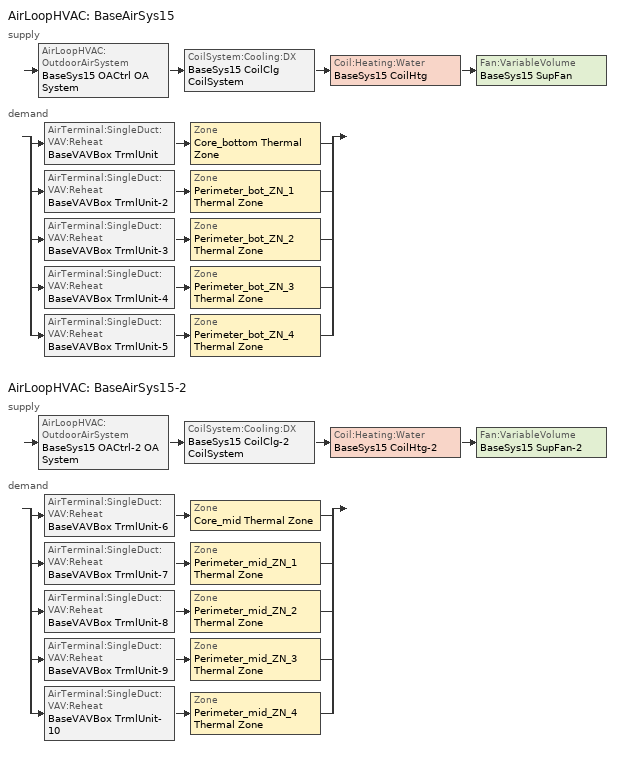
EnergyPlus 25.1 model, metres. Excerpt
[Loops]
AirLoopHVAC 'BaseAirSys15'
 supply: AirLoopHVAC:OutdoorAirSystem 'BaseSys15 OACtrl OA System' > CoilSystem:Cooling:DX 'BaseSys15 CoilClg CoilSystem' > Coil:Heating:Water 'BaseSys15 CoilHtg' > Fan:VariableVolume 'BaseSys15 SupFan'
 demand: split
  | AirTerminal:SingleDuct:VAV:Reheat 'BaseVAVBox TrmlUnit' > Zone 'Core_bottom Thermal Zone'
  | AirTerminal:SingleDuct:VAV:Reheat 'BaseVAVBox TrmlUnit-2' > Zone 'Perimeter_bot_ZN_1 Thermal Zone'
  | AirTerminal:SingleDuct:VAV:Reheat 'BaseVAVBox TrmlUnit-3' > Zone 'Perimeter_bot_ZN_2 Thermal Zone'
  | AirTerminal:SingleDuct:VAV:Reheat 'BaseVAVBox TrmlUnit-4' > Zone 'Perimeter_bot_ZN_3 Thermal Zone'
  | AirTerminal:SingleDuct:VAV:Reheat 'BaseVAVBox TrmlUnit-5' > Zone 'Perimeter_bot_ZN_4 Thermal Zone'
AirLoopHVAC 'BaseAirSys15-2'
 supply: AirLoopHVAC:OutdoorAirSystem 'BaseSys15 OACtrl-2 OA System' > CoilSystem:Cooling:DX 'BaseSys15 CoilClg-2 CoilSystem' > Coil:Heating:Water 'BaseSys15 CoilHtg-2' > Fan:VariableVolume 'BaseSys15 SupFan-2'
 demand: split
  | AirTerminal:SingleDuct:VAV:Reheat 'BaseVAVBox TrmlUnit-6' > Zone 'Core_mid Thermal Zone'
  | AirTerminal:SingleDuct:VAV:Reheat 'BaseVAVBox TrmlUnit-7' > Zone 'Perimeter_mid_ZN_1 Thermal Zone'
  | AirTerminal:SingleDuct:VAV:Reheat 'BaseVAVBox TrmlUnit-8' > Zone 'Perimeter_mid_ZN_2 Thermal Zone'
  | AirTerminal:SingleDuct:VAV:Reheat 'BaseVAVBox TrmlUnit-9' > Zone 'Perimeter_mid_ZN_3 Thermal Zone'
  | AirTerminal:SingleDuct:VAV:Reheat 'BaseVAVBox TrmlUnit-10' > Zone 'Perimeter_mid_ZN_4 Thermal Zone'
[ZoneControl:Thermostat] Temperature Difference Between Cutout And Setpoint {deltaC}=0
Name | Zone or ZoneList | Control Type Schedule | Control 1
Core_bottom Thermal Zone Thermostat | Core_bottom Thermal Zone | Core_bottom Thermal Zone Thermostat Schedule | Core_bottom Thermal Zone Thermostat
Core_mid Thermal Zone Thermostat | Core_mid Thermal Zone | Core_mid Thermal Zone Thermostat Schedule | Core_mid Thermal Zone Thermostat
Perimeter_bot_ZN_1 Thermal Zone Thermostat | Perimeter_bot_ZN_1 Thermal Zone | Perimeter_bot_ZN_1 Thermal Zone Thermostat Schedule | Perimeter_bot_ZN_1 Thermal Zone Thermostat
Perimeter_bot_ZN_2 Thermal Zone Thermostat | Perimeter_bot_ZN_2 Thermal Zone | Perimeter_bot_ZN_2 Thermal Zone Thermostat Schedule | Perimeter_bot_ZN_2 Thermal Zone Thermostat
Perimeter_bot_ZN_3 Thermal Zone Thermostat | Perimeter_bot_ZN_3 Thermal Zone | Perimeter_bot_ZN_3 Thermal Zone Thermostat Schedule | Perimeter_bot_ZN_3 Thermal Zone Thermostat
Perimeter_bot_ZN_4 Thermal Zone Thermostat | Perimeter_bot_ZN_4 Thermal Zone | Perimeter_bot_ZN_4 Thermal Zone Thermostat Schedule | Perimeter_bot_ZN_4 Thermal Zone Thermostat
Perimeter_mid_ZN_1 Thermal Zone Thermostat | Perimeter_mid_ZN_1 Thermal Zone | Perimeter_mid_ZN_1 Thermal Zone Thermostat Schedule | Perimeter_mid_ZN_1 Thermal Zone Thermostat
Perimeter_mid_ZN_2 Thermal Zone Thermostat | Perimeter_mid_ZN_2 Thermal Zone | Perimeter_mid_ZN_2 Thermal Zone Thermostat Schedule | Perimeter_mid_ZN_2 Thermal Zone Thermostat
Perimeter_mid_ZN_3 Thermal Zone Thermostat | Perimeter_mid_ZN_3 Thermal Zone | Perimeter_mid_ZN_3 Thermal Zone Thermostat Schedule | Perimeter_mid_ZN_3 Thermal Zone Thermostat
Perimeter_mid_ZN_4 Thermal Zone Thermostat | Perimeter_mid_ZN_4 Thermal Zone | Perimeter_mid_ZN_4 Thermal Zone Thermostat Schedule | Perimeter_mid_ZN_4 Thermal Zone Thermostat
[ThermostatSetpoint:DualSetpoint] Heating Setpoint Temperature Schedule=OfficeHtgSetpt; Cooling Setpoint Temperature Schedule=OfficeClgSetpt
Core_bottom Thermal Zone Thermostat; Core_mid Thermal Zone Thermostat; Perimeter_bot_ZN_1 Thermal Zone Thermostat; Perimeter_bot_ZN_2 Thermal Zone Thermostat; Perimeter_bot_ZN_3 Thermal Zone Thermostat; Perimeter_bot_ZN_4 Thermal Zone Thermostat; Perimeter_mid_ZN_1 Thermal Zone Thermostat; Perimeter_mid_ZN_2 Thermal Zone Thermostat; Perimeter_mid_ZN_3 Thermal Zone Thermostat; Perimeter_mid_ZN_4 Thermal Zone Thermostat
[AirTerminal:SingleDuct:VAV:Reheat] Availability Schedule=Always On Discrete; Maximum Air Flow Rate {m3/s}=Autosize; Zone Minimum Air Flow Input Method=FixedFlowRate; Constant Minimum Air Flow Fraction=0.3; Maximum Hot Water or Steam Flow Rate {m3/s}=Autosize; Minimum Hot Water or Steam Flow Rate {m3/s}=0; Convergence Tolerance=0.001; Damper Heating Action=Reverse; Maximum Flow Fraction During Reheat=0.5; Maximum Reheat Air Temperature {C}=35
Name | Fixed Minimum Air Flow Rate {m3/s} | Reheat Coil
BaseVAVBox TrmlUnit | 0.749457 | BaseVAVBox CoilHtg
BaseVAVBox TrmlUnit-6 | 0.749457 | BaseVAVBox CoilHtg-6
BaseVAVBox TrmlUnit-2 | 0.157991 | BaseVAVBox CoilHtg-2
BaseVAVBox TrmlUnit-3 | 0.100022 | BaseVAVBox CoilHtg-3
BaseVAVBox TrmlUnit-4 | 0.157991 | BaseVAVBox CoilHtg-4
BaseVAVBox TrmlUnit-5 | 0.100015 | BaseVAVBox CoilHtg-5
BaseVAVBox TrmlUnit-7 | 0.157991 | BaseVAVBox CoilHtg-7
BaseVAVBox TrmlUnit-8 | 0.100022 | BaseVAVBox CoilHtg-8
BaseVAVBox TrmlUnit-9 | 0.157991 | BaseVAVBox CoilHtg-9
BaseVAVBox TrmlUnit-10 | 0.100015 | BaseVAVBox CoilHtg-10
[Coil:Heating:Water] Availability Schedule=Always On Discrete; U-Factor Times Area Value {W/K}=Autosize; Maximum Water Flow Rate {m3/s}=Autosize; Performance Input Method=UFactorTimesAreaAndDesignWaterFlowRate; Rated Capacity {W}=Autosize; Rated Inlet Water Temperature {C}=54.4444; Rated Inlet Air Temperature {C}=16.6; Rated Outlet Water Temperature {C}=48.8889; Rated Outlet Air Temperature {C}=32.2; Rated Ratio for Air and Water Convection=0.5
BaseSys15 CoilHtg; BaseSys15 CoilHtg-2
[Zone equipment]
Core_bottom Thermal Zone: BaseVAVBox TrmlUnit
Core_mid Thermal Zone: BaseVAVBox TrmlUnit-6
Perimeter_bot_ZN_1 Thermal Zone: BaseVAVBox TrmlUnit-2
Perimeter_bot_ZN_2 Thermal Zone: BaseVAVBox TrmlUnit-3
Perimeter_bot_ZN_3 Thermal Zone: BaseVAVBox TrmlUnit-4
Perimeter_bot_ZN_4 Thermal Zone: BaseVAVBox TrmlUnit-5
Perimeter_mid_ZN_1 Thermal Zone: BaseVAVBox TrmlUnit-7
Perimeter_mid_ZN_2 Thermal Zone: BaseVAVBox TrmlUnit-8
Perimeter_mid_ZN_3 Thermal Zone: BaseVAVBox TrmlUnit-9
Perimeter_mid_ZN_4 Thermal Zone: BaseVAVBox TrmlUnit-10
[Sizing:Zone] Zone Cooling Design Supply Air Temperature Input Method=TemperatureDifference; Zone Cooling Design Supply Air Temperature {C}=14; Zone Heating Design Supply Air Temperature Input Method=TemperatureDifference; Zone Heating Design Supply Air Temperature {C}=40; Zone Heating Design Supply Air Temperature Difference {deltaC}=13.8889; Zone Cooling Design Supply Air Humidity Ratio {kgWater/kgDryAir}=0.0085; Zone Heating Design Supply Air Humidity Ratio {kgWater/kgDryAir}=0.008; Zone Heating Sizing Factor=1; Zone Cooling Sizing Factor=1; Cooling Design Air Flow Method=DesignDay; Cooling Design Air Flow Rate {m3/s}=0; Cooling Minimum Air Flow per Zone Floor Area {m3/s-m2}=0; Cooling Minimum Air Flow {m3/s}=0; Cooling Minimum Air Flow Fraction=0; Heating Design Air Flow Method=DesignDayWithLimit; Heating Design Air Flow Rate {m3/s}=0; Heating Maximum Air Flow per Zone Floor Area {m3/s-m2}=0; Heating Maximum Air Flow {m3/s}=0; Heating Maximum Air Flow Fraction=0.5; Account for Dedicated Outdoor Air System=No; Zone Load Sizing Method=Sensible Load Only No Latent Load; Zone Latent Cooling Design Supply Air Humidity Ratio Input Method=HumidityRatioDifference; Zone Cooling Design Supply Air Humidity Ratio Difference {kgWater/kgDryAir}=0.005; Zone Latent Heating Design Supply Air Humidity Ratio Input Method=HumidityRatioDifference; Zone Humidification Design Supply Air Humidity Ratio Difference {kgWater/kgDryAir}=0.005; Type of Space Sum to Use=Coincident
Name | Zone Cooling Design Supply Air Temperature Difference {deltaC} | Design Specification Outdoor Air Object
Core_bottom Thermal Zone | 8.33333 | Core_bottom Thermal Zone Design Specification Outdoor Air
Core_mid Thermal Zone | 8.33333 | Core_mid Thermal Zone Design Specification Outdoor Air
Perimeter_bot_ZN_1 Thermal Zone | 11.1111 | Perimeter_bot_ZN_1 Thermal Zone Design Specification Outdoor Air
Perimeter_bot_ZN_2 Thermal Zone | 11.1111 | Perimeter_bot_ZN_2 Thermal Zone Design Specification Outdoor Air
Perimeter_bot_ZN_3 Thermal Zone | 11.1111 | Perimeter_bot_ZN_3 Thermal Zone Design Specification Outdoor Air
Perimeter_bot_ZN_4 Thermal Zone | 11.1111 | Perimeter_bot_ZN_4 Thermal Zone Design Specification Outdoor Air
Perimeter_mid_ZN_1 Thermal Zone | 11.1111 | Perimeter_mid_ZN_1 Thermal Zone Design Specification Outdoor Air
Perimeter_mid_ZN_2 Thermal Zone | 11.1111 | Perimeter_mid_ZN_2 Thermal Zone Design Specification Outdoor Air
Perimeter_mid_ZN_3 Thermal Zone | 11.1111 | Perimeter_mid_ZN_3 Thermal Zone Design Specification Outdoor Air
Perimeter_mid_ZN_4 Thermal Zone | 11.1111 | Perimeter_mid_ZN_4 Thermal Zone Design Specification Outdoor Air
[DesignSpecification:OutdoorAir] Outdoor Air Method=Maximum; Outdoor Air Flow per Person {m3/s-person}=0; Outdoor Air Flow per Zone Floor Area {m3/s-m2}=0.000762; Outdoor Air Flow per Zone {m3/s}=0; Outdoor Air Flow Air Changes per Hour {1/hr}=0
Core_bottom Thermal Zone Design Specification Outdoor Air; Core_mid Thermal Zone Design Specification Outdoor Air; Perimeter_bot_ZN_1 Thermal Zone Design Specification Outdoor Air; Perimeter_bot_ZN_2 Thermal Zone Design Specification Outdoor Air; Perimeter_bot_ZN_3 Thermal Zone Design Specification Outdoor Air; Perimeter_bot_ZN_4 Thermal Zone Design Specification Outdoor Air; Perimeter_mid_ZN_1 Thermal Zone Design Specification Outdoor Air; Perimeter_mid_ZN_2 Thermal Zone Design Specification Outdoor Air; Perimeter_mid_ZN_3 Thermal Zone Design Specification Outdoor Air; Perimeter_mid_ZN_4 Thermal Zone Design Specification Outdoor Air
[AirLoopHVAC] Design Supply Air Flow Rate {m3/s}=AutoSize; Design Return Air Flow Fraction of Supply Air Flow=1
BaseAirSys15; BaseAirSys15-2
[Sizing:System] Type of Load to Size On=Sensible; Design Outdoor Air Flow Rate {m3/s}=Autosize; Central Heating Maximum System Air Flow Ratio=0.5; Preheat Design Temperature {C}=5.68434e-14; Preheat Design Humidity Ratio {kgWater/kgDryAir}=0; Precool Design Temperature {C}=5.68434e-14; Precool Design Humidity Ratio {kgWater/kgDryAir}=0; Central Cooling Design Supply Air Temperature {C}=12.7778; Central Heating Design Supply Air Temperature {C}=15.5556; Type of Zone Sum to Use=Coincident; 100% Outdoor Air in Cooling=No; 100% Outdoor Air in Heating=No; Central Cooling Design Supply Air Humidity Ratio {kgWater/kgDryAir}=0.0085; Central Heating Design Supply Air Humidity Ratio {kgWater/kgDryAir}=0.008; Cooling Supply Air Flow Rate Method=DesignDay; Cooling Supply Air Flow Rate {m3/s}=0; Cooling Supply Air Flow Rate Per Floor Area {m3/s-m2}=0.00996765; Cooling Fraction of Autosized Cooling Supply Air Flow Rate=1; Cooling Supply Air Flow Rate Per Unit Cooling Capacity {m3/s-W}=3.94755e-05; Heating Supply Air Flow Rate Method=DesignDay; Heating Supply Air Flow Rate {m3/s}=0; Heating Supply Air Flow Rate Per Floor Area {m3/s-m2}=0.00996765; Heating Fraction of Autosized Heating Supply Air Flow Rate=1; Heating Fraction of Autosized Cooling Supply Air Flow Rate=1; Heating Supply Air Flow Rate Per Unit Heating Capacity {m3/s-W}=3.15882e-05; System Outdoor Air Method=ZoneSum; Zone Maximum Outdoor Air Fraction=1; Cooling Design Capacity Method=CoolingDesignCapacity; Cooling Design Capacity {W}=Autosize; Cooling Design Capacity Per Floor Area {W/m2}=234.7; Fraction of Autosized Cooling Design Capacity=1; Heating Design Capacity Method=HeatingDesignCapacity; Heating Design Capacity {W}=Autosize; Heating Design Capacity Per Floor Area {W/m2}=157; Fraction of Autosized Heating Design Capacity=1; Central Cooling Capacity Control Method=OnOff; Occupant Diversity=Autosize
BaseAirSys15; BaseAirSys15-2
[Controller:WaterCoil] Control Variable=Temperature; Action=Normal; Actuator Variable=Flow; Controller Convergence Tolerance {deltaC}=0.1; Maximum Actuated Flow {m3/s}=Autosize; Minimum Actuated Flow {m3/s}=0
Controller Water Coil 1; Controller Water Coil 2
[Controller:OutdoorAir] Minimum Outdoor Air Flow Rate {m3/s}=0; Maximum Outdoor Air Flow Rate {m3/s}=Autosize; Economizer Control Type=NoEconomizer; Economizer Control Action Type=ModulateFlow; Economizer Maximum Limit Enthalpy {J/kg}=64000; Lockout Type=NoLockout; Minimum Limit Type=FixedMinimum; High Humidity Control=No; High Humidity Outdoor Air Flow Ratio=1; Control High Indoor Humidity Based on Outdoor Humidity Ratio=Yes; Heat Recovery Bypass Control Type=BypassWhenWithinEconomizerLimits; Economizer Operation Staging=InterlockedWithMechanicalCooling
Name | Minimum Outdoor Air Schedule | Mechanical Ventilation Controller
BaseSys15 OACtrl | BaseSys15 OACtrl Schedule | BaseSys15 OACtrl Mech Vent Controller
BaseSys15 OACtrl-2 | BaseSys15 OACtrl-2 Schedule | BaseSys15 OACtrl-2 Mech Vent Controller
[Controller:MechanicalVentilation] Demand Controlled Ventilation=No; System Outdoor Air Method=ZoneSum
Name | Availability Schedule | Zone or ZoneList Name 1 | Design Specification Outdoor Air Object Name 1 | Zone or ZoneList Name 2 | Design Specification Outdoor Air Object Name 2 | Zone or ZoneList Name 3 | Design Specification Outdoor Air Object Name 3 | Zone or ZoneList Name 4 | Design Specification Outdoor Air Object Name 4 | Zone or ZoneList Name 5 | Design Specification Outdoor Air Object Name 5
BaseSys15 OACtrl Mech Vent Controller | BaseSys15 OACtrl Schedule | Core_bottom Thermal Zone | Core_bottom Thermal Zone Design Specification Outdoor Air | Perimeter_bot_ZN_1 Thermal Zone | Perimeter_bot_ZN_1 Thermal Zone Design Specification Outdoor Air | Perimeter_bot_ZN_2 Thermal Zone | Perimeter_bot_ZN_2 Thermal Zone Design Specification Outdoor Air | Perimeter_bot_ZN_3 Thermal Zone | Perimeter_bot_ZN_3 Thermal Zone Design Specification Outdoor Air | Perimeter_bot_ZN_4 Thermal Zone | Perimeter_bot_ZN_4 Thermal Zone Design Specification Outdoor Air
BaseSys15 OACtrl-2 Mech Vent Controller | BaseSys15 OACtrl-2 Schedule | Core_mid Thermal Zone | Core_mid Thermal Zone Design Specification Outdoor Air | Perimeter_mid_ZN_1 Thermal Zone | Perimeter_mid_ZN_1 Thermal Zone Design Specification Outdoor Air | Perimeter_mid_ZN_2 Thermal Zone | Perimeter_mid_ZN_2 Thermal Zone Design Specification Outdoor Air | Perimeter_mid_ZN_3 Thermal Zone | Perimeter_mid_ZN_3 Thermal Zone Design Specification Outdoor Air | Perimeter_mid_ZN_4 Thermal Zone | Perimeter_mid_ZN_4 Thermal Zone Design Specification Outdoor Air
[SetpointManager:MixedAir] Control Variable=Temperature
Name | Setpoint Node or NodeList
BaseSys15 OACtrl OA System Mixed Air Node OS Default SPM | BaseSys15 OACtrl OA System Mixed Air Node
BaseSys15 CoilClg Outlet Node OS Default SPM | BaseSys15 CoilClg Outlet Node
BaseSys15 CoilHtg Air Outlet Node OS Default SPM | BaseSys15 CoilHtg Air Outlet Node
BaseSys15 OACtrl-2 OA System Mixed Air Node OS Default SPM | BaseSys15 OACtrl-2 OA System Mixed Air Node
BaseSys15 CoilClg-2 Outlet Node OS Default SPM | BaseSys15 CoilClg-2 Outlet Node
BaseSys15 CoilHtg-2 Air Outlet Node OS Default SPM | BaseSys15 CoilHtg-2 Air Outlet Node
[CoilSystem:Cooling:DX] Availability Schedule=Always On Discrete
Name | Cooling Coil
BaseSys15 CoilClg CoilSystem | BaseSys15 CoilClg
BaseSys15 CoilClg-2 CoilSystem | BaseSys15 CoilClg-2
[Coil:Cooling:DX:SingleSpeed] Availability Schedule=Always On Discrete; Gross Rated Total Cooling Capacity {W}=Autosize; Gross Rated Sensible Heat Ratio=Autosize; Gross Rated Cooling COP {W/W}=3; Rated Air Flow Rate {m3/s}=Autosize; Rated Evaporator Fan Power Per Volume Flow Rate 2017 {W/(m3/s)}=773.3; Rated Evaporator Fan Power Per Volume Flow Rate 2023 {W/(m3/s)}=934.4; Total Cooling Capacity Function of Temperature Curve=CoilClgDXQRatio_fTwbToadbSI; Total Cooling Capacity Function of Flow Fraction Curve=CoilClgDXSnglQRatio_fCFMRatio; Energy Input Ratio Function of Temperature Curve=CoilClgDXEIRRatio_fTwbToadbSI; Energy Input Ratio Function of Flow Fraction Curve=CoilClgDXSnglEIRRatio_fCFMRatio; Part Load Fraction Correlation Curve=CoilClgDXEIRRatio_fQFrac; Minimum Outdoor Dry-Bulb Temperature for Compressor Operation {C}=-25; Nominal Time for Condensate Removal to Begin {s}=0; Ratio of Initial Moisture Evaporation Rate and Steady State Latent Capacity=0; Maximum Cycling Rate {cycles/hr}=0; Latent Capacity Time Constant {s}=0; Condenser Type=AirCooled; Evaporative Condenser Effectiveness=0.9; Evaporative Condenser Air Flow Rate {m3/s}=Autosize; Evaporative Condenser Pump Rated Power Consumption {W}=Autosize; Crankcase Heater Capacity {W}=0; Maximum Outdoor Dry-Bulb Temperature for Crankcase Heater Operation {C}=10; Basin Heater Capacity {W/K}=0; Basin Heater Setpoint Temperature {C}=2
BaseSys15 CoilClg; BaseSys15 CoilClg-2
[Fan:VariableVolume] Availability Schedule=OfficeHVACAvail; Fan Total Efficiency=1; Pressure Rise {Pa}=0; Maximum Flow Rate {m3/s}=AutoSize; Fan Power Minimum Flow Rate Input Method=FixedFlowRate; Fan Power Minimum Flow Fraction=0; Fan Power Minimum Air Flow Rate {m3/s}=0; Motor Efficiency=1; Motor In Airstream Fraction=1; Fan Power Coefficient 1=0.04076; Fan Power Coefficient 2=0.088045; Fan Power Coefficient 3=-0.072926; Fan Power Coefficient 4=0.94374; Fan Power Coefficient 5=0
BaseSys15 SupFan; BaseSys15 SupFan-2
[SetpointManager:Scheduled] Control Variable=Temperature
Name | Schedule | Setpoint Node or NodeList
Setpoint Manager Scheduled 2 | BaseAirSys15 Supply Air Temp Schedule | BaseSys15 SupFan Outlet Node
Setpoint Manager Scheduled 3 | BaseAirSys15-2 Supply Air Temp Schedule | BaseSys15 SupFan-2 Outlet Node
[Schedule:Year]
OfficeHtgSetpt: OfficeHtgSetptWk, 1, 1, 12, 31
OfficeClgSetpt: OfficeClgSetptWk, 1, 1, 12, 31
BaseSys15 OACtrl Schedule: BaseSys15 OACtrl Schedule Week 1, 1, 1, 12, 31
BaseSys15 OACtrl-2 Schedule: BaseSys15 OACtrl-2 Schedule Week 1, 1, 1, 12, 31
OfficeHVACAvail: OfficeHVACAvailWk, 1, 1, 12, 31
BaseAirSys15 Supply Air Temp Schedule: BaseAirSys15 Supply Air Temp Schedule Week Rule - Jan1-Dec31, 1, 1, 12, 31
BaseAirSys15-2 Supply Air Temp Schedule: BaseAirSys15-2 Supply Air Temp Schedule Week Rule - Jan1-Dec31, 1, 1, 12, 31
[Schedule:Week:Daily]
OfficeHtgSetptWk: OfficeHtgSetptSun, OfficeHtgSetptWD, OfficeHtgSetptWD, OfficeHtgSetptWD, OfficeHtgSetptWD, OfficeHtgSetptWD, OfficeHtgSetptSat, OfficeHtgSetptSun, OfficeHtgSetptWD, OfficeHtgSetptWD, OfficeHtgSetptSun, OfficeHtgSetptSun
OfficeClgSetptWk: OfficeClgSetptSun, OfficeClgSetptWD, OfficeClgSetptWD, OfficeClgSetptWD, OfficeClgSetptWD, OfficeClgSetptWD, OfficeClgSetptSat, OfficeClgSetptSun, OfficeClgSetptWD, OfficeClgSetptWD, OfficeClgSetptSun, OfficeClgSetptSun
BaseSys15 OACtrl Schedule Week 1: BaseSys15 OACtrl Schedule Week 1 Sunday, BaseSys15 OACtrl Schedule Week 1 Monday, BaseSys15 OACtrl Schedule Week 1 Tuesday, BaseSys15 OACtrl Schedule Week 1 Wednesday, BaseSys15 OACtrl Schedule Week 1 Thursday, BaseSys15 OACtrl Schedule Week 1 Friday, BaseSys15 OACtrl Schedule Week 1 Saturday, BaseSys15 OACtrl Schedule Week 1 Holiday, BaseSys15 OACtrl Schedule Week 1 Summer, BaseSys15 OACtrl Schedule Week 1 Winter, BaseSys15 OACtrl Schedule Week 1 Custom 1, BaseSys15 OACtrl Schedule Week 1 Custom 2
BaseSys15 OACtrl-2 Schedule Week 1: BaseSys15 OACtrl-2 Schedule Week 1 Sunday, BaseSys15 OACtrl-2 Schedule Week 1 Monday, BaseSys15 OACtrl-2 Schedule Week 1 Tuesday, BaseSys15 OACtrl-2 Schedule Week 1 Wednesday, BaseSys15 OACtrl-2 Schedule Week 1 Thursday, BaseSys15 OACtrl-2 Schedule Week 1 Friday, BaseSys15 OACtrl-2 Schedule Week 1 Saturday, BaseSys15 OACtrl-2 Schedule Week 1 Holiday, BaseSys15 OACtrl-2 Schedule Week 1 Summer, BaseSys15 OACtrl-2 Schedule Week 1 Winter, BaseSys15 OACtrl-2 Schedule Week 1 Custom 1, BaseSys15 OACtrl-2 Schedule Week 1 Custom 2
OfficeHVACAvailWk: OfficeHVACAvailSun, OfficeHVACAvailWD, OfficeHVACAvailWD, OfficeHVACAvailWD, OfficeHVACAvailWD, OfficeHVACAvailWD, OfficeHVACAvailSat, OfficeHVACAvailSun, AllOnHVACAvailDay, AllOnHVACAvailDay, OfficeHVACAvailSun, OfficeHVACAvailSun
BaseAirSys15 Supply Air Temp Schedule Week Rule - Jan1-Dec31: BaseAirSys15 Supply Air Temp Schedule Day Schedule, BaseAirSys15 Supply Air Temp Schedule Day Schedule, BaseAirSys15 Supply Air Temp Schedule Day Schedule, BaseAirSys15 Supply Air Temp Schedule Day Schedule, BaseAirSys15 Supply Air Temp Schedule Day Schedule, BaseAirSys15 Supply Air Temp Schedule Day Schedule, BaseAirSys15 Supply Air Temp Schedule Day Schedule, BaseAirSys15 Supply Air Temp Schedule Day Schedule, BaseAirSys15 Supply Air Temp Schedule Day Schedule, BaseAirSys15 Supply Air Temp Schedule Day Schedule, BaseAirSys15 Supply Air Temp Schedule Day Schedule, BaseAirSys15 Supply Air Temp Schedule Day Schedule
BaseAirSys15-2 Supply Air Temp Schedule Week Rule - Jan1-Dec31: BaseAirSys15-2 Supply Air Temp Schedule Day Schedule, BaseAirSys15-2 Supply Air Temp Schedule Day Schedule, BaseAirSys15-2 Supply Air Temp Schedule Day Schedule, BaseAirSys15-2 Supply Air Temp Schedule Day Schedule, BaseAirSys15-2 Supply Air Temp Schedule Day Schedule, BaseAirSys15-2 Supply Air Temp Schedule Day Schedule, BaseAirSys15-2 Supply Air Temp Schedule Day Schedule, BaseAirSys15-2 Supply Air Temp Schedule Day Schedule, BaseAirSys15-2 Supply Air Temp Schedule Day Schedule, BaseAirSys15-2 Supply Air Temp Schedule Day Schedule, BaseAirSys15-2 Supply Air Temp Schedule Day Schedule, BaseAirSys15-2 Supply Air Temp Schedule Day Schedule
[Schedule:Day:Interval]
BaseSys15 OACtrl Schedule Week 1 Custom 1; BaseSys15 OACtrl Schedule Week 1 Custom 2; BaseSys15 OACtrl Schedule Week 1 Holiday; BaseSys15 OACtrl Schedule Week 1 Sunday; BaseSys15 OACtrl-2 Schedule Week 1 Holiday; BaseSys15 OACtrl-2 Schedule Week 1 Sunday: No, 01:00, 0, 02:00, 0, 03:00, 0, 04:00, 0, 05:00, 0, 06:00, 0, 07:00, 0, 08:00, 0, 09:00, 0, 10:00, 0, 11:00, 0, 12:00, 0, 13:00, 0, 14:00, 0, 15:00, 0, 16:00, 0, 17:00, 0, 18:00, 0, 19:00, 0, 20:00, 0, 21:00, 0, 22:00, 0, 23:00, 0, 24:00, 0
BaseSys15 OACtrl Schedule Week 1 Friday; BaseSys15 OACtrl Schedule Week 1 Monday; BaseSys15 OACtrl Schedule Week 1 Thursday; BaseSys15 OACtrl Schedule Week 1 Tuesday; BaseSys15 OACtrl Schedule Week 1 Wednesday; BaseSys15 OACtrl-2 Schedule Week 1 Friday; BaseSys15 OACtrl-2 Schedule Week 1 Monday; BaseSys15 OACtrl-2 Schedule Week 1 Thursday; BaseSys15 OACtrl-2 Schedule Week 1 Tuesday; BaseSys15 OACtrl-2 Schedule Week 1 Wednesday: No, 01:00, 0, 02:00, 0, 03:00, 0, 04:00, 0, 05:00, 0, 06:00, 1, 07:00, 1, 08:00, 1, 09:00, 1, 10:00, 1, 11:00, 1, 12:00, 1, 13:00, 1, 14:00, 1, 15:00, 1, 16:00, 1, 17:00, 1, 18:00, 1, 19:00, 1, 20:00, 1, 21:00, 1, 22:00, 1, 23:00, 1, 24:00, 1
BaseSys15 OACtrl Schedule Week 1 Saturday; BaseSys15 OACtrl-2 Schedule Week 1 Saturday: No, 01:00, 0, 02:00, 0, 03:00, 0, 04:00, 0, 05:00, 0, 06:00, 1, 07:00, 1, 08:00, 1, 09:00, 1, 10:00, 1, 11:00, 1, 12:00, 1, 13:00, 1, 14:00, 1, 15:00, 1, 16:00, 1, 17:00, 1, 18:00, 1, 19:00, 1, 20:00, 0, 21:00, 0, 22:00, 0, 23:00, 0, 24:00, 0
BaseSys15 OACtrl Schedule Week 1 Summer; BaseSys15 OACtrl Schedule Week 1 Winter; BaseSys15 OACtrl-2 Schedule Week 1 Summer: No, 01:00, 1, 02:00, 1, 03:00, 1, 04:00, 1, 05:00, 1, 06:00, 1, 07:00, 1, 08:00, 1, 09:00, 1, 10:00, 1, 11:00, 1, 12:00, 1, 13:00, 1, 14:00, 1, 15:00, 1, 16:00, 1, 17:00, 1, 18:00, 1, 19:00, 1, 20:00, 1, 21:00, 1, 22:00, 1, 23:00, 1, 24:00, 1
[Schedule:Compact]
Core_bottom Thermal Zone Thermostat Schedule; Core_mid Thermal Zone Thermostat Schedule; Perimeter_bot_ZN_1 Thermal Zone Thermostat Schedule; Perimeter_bot_ZN_2 Thermal Zone Thermostat Schedule; Perimeter_bot_ZN_3 Thermal Zone Thermostat Schedule; Perimeter_bot_ZN_4 Thermal Zone Thermostat Schedule; Perimeter_mid_ZN_1 Thermal Zone Thermostat Schedule; Perimeter_mid_ZN_2 Thermal Zone Thermostat Schedule; Perimeter_mid_ZN_3 Thermal Zone Thermostat Schedule; Perimeter_mid_ZN_4 Thermal Zone Thermostat Schedule: Through: 12/31, For: AllDays, Until: 24:00, 4
[Schedule:Constant]
Always On Discrete: Hourly Value=1
[Curve:Biquadratic] Minimum Value of x {BasedOnField A2}=13.89; Maximum Value of x {BasedOnField A2}=25; Minimum Value of y {BasedOnField A3}=23.89; Maximum Value of y {BasedOnField A3}=46.11
Name | Coefficient1 Constant | Coefficient2 x | Coefficient3 x**2 | Coefficient4 y | Coefficient5 y**2 | Coefficient6 x*y
CoilClgDXQRatio_fTwbToadbSI | 0.86779 | 0.014245 | 0.000554 | -0.007569 | 3.2e-05 | -0.000191
CoilClgDXEIRRatio_fTwbToadbSI | 0.116709 | 0.028458 | -0.000411 | 0.021422 | 0.000162 | -0.00068
[Curve:Quadratic] Minimum Value of x {BasedOnField A2}=0; Maximum Value of x {BasedOnField A2}=100
Name | Coefficient1 Constant | Coefficient2 x | Coefficient3 x**2 | Minimum Curve Output {BasedOnField A3}
CoilClgDXSnglQRatio_fCFMRatio | 0.8 | 0.2 | 0 | 0.8
CoilClgDXSnglEIRRatio_fCFMRatio | 1.156 | -0.1816 | 0.0256
[Curve:Cubic]
CoilClgDXEIRRatio_fQFrac: Coefficient1 Constant=0; Coefficient2 x=5.1091; Coefficient3 x**2=-8.5515; Coefficient4 x**3=4.4744; Minimum Value of x {BasedOnField A2}=0.7; Maximum Value of x {BasedOnField A2}=1; Minimum Curve Output {BasedOnField A3}=0.92; Maximum Curve Output {BasedOnField A3}=1
